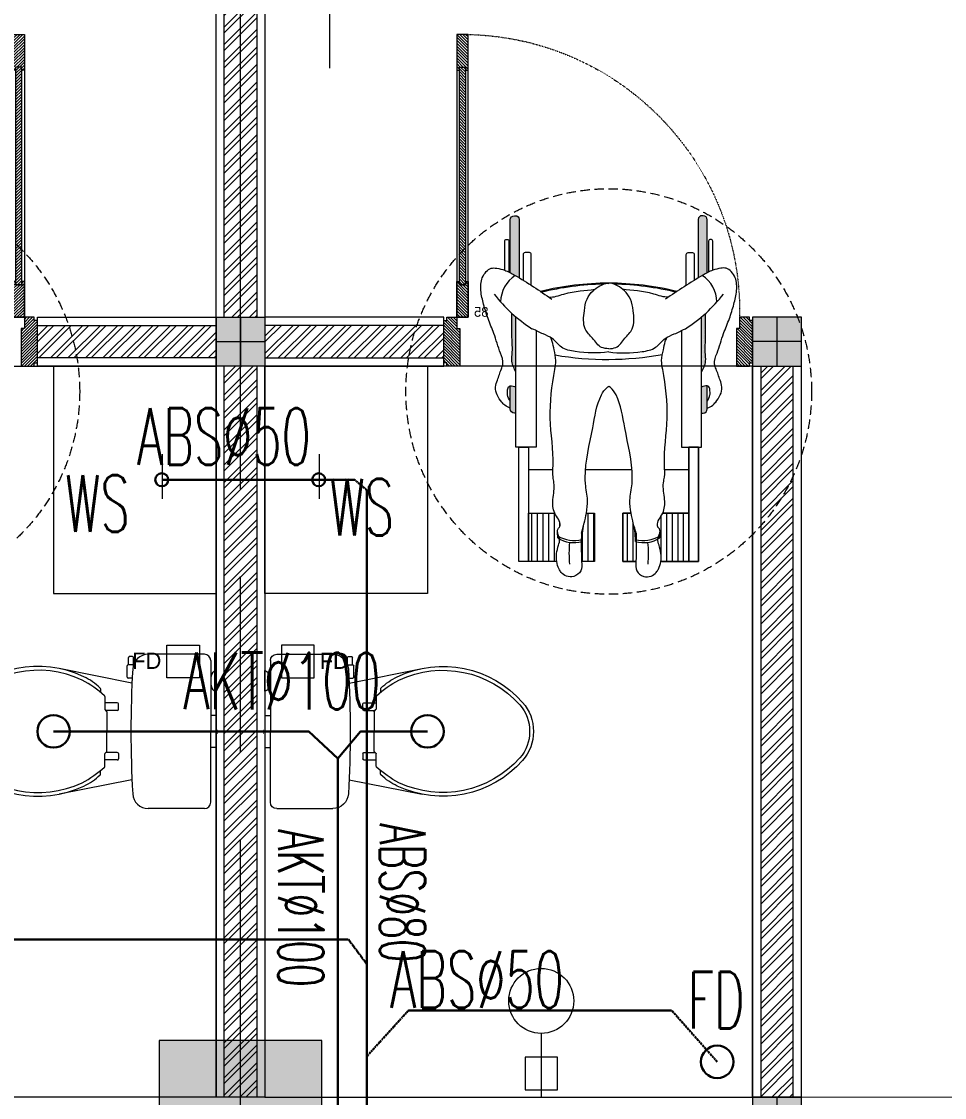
# Model space of a CAD drawing. Header units: millimetres. Extents: x -280308 to 6402717, y -14 to 2073074.
# Drawn here: x -11116 to -8277, y 553498 to 556808 of the extents above; entities that cross this region are included whole.
import ezdxf
from ezdxf.enums import TextEntityAlignment as Align

# ---------------------------------------------------------------- set-up
doc = ezdxf.new("R2010")
doc.units = ezdxf.units.MM
for name, pattern in [('ACAD_ISO03W100', [30, 12, -18]), ('ACAD_ISO08W100', [36, 24, -3, 6, -3]), ('DASHED2', [0.375, 0.25, -0.125]), ('Default', [0]), ('I02_HIDDEN', [6, 4, -2])]:
    doc.linetypes.add(name, pattern=pattern)
doc.layers.get('0').update_dxf_attribs({"lineweight": 0})
for name, color, linetype, lineweight, true_color in [('-P-ABK', 7, 'Continuous', 30, 0x05ffff), ('-P-AK', 7, 'Continuous', 30, 0xff0a0a), ('A-FILL-1', 7, 'Continuous', 0, 0x454545), ('A-FILL-4', 9, 'Continuous', 0, 0x808080), ('P-AKT', 7, 'Continuous', 30, 0xfe0101)]:
    doc.layers.add(name, color=color, linetype=linetype, lineweight=lineweight, true_color=true_color)
for name, color, linetype, lineweight in [('_Door & Window', 1, 'Continuous', 0), ('A-ALINE-1', 91, 'Continuous', 20), ('A-ALINE-3', 111, 'Continuous', 15), ('A-ALINE-6', 117, 'Continuous', 9), ('A-ANNOTATION', 144, 'Continuous', 0), ('A-Furn', 250, 'Continuous', 0), ('A-FURN-EQPM', 177, 'Continuous', 0), ('A-Z22-T-Anno_Text', 152, 'Continuous', 9), ('A-Z774-E-Hidden', 142, 'I02_HIDDEN', 0), ('ARSIR', 251, 'Continuous', 0), ('I-FURN-EQPM', 175, 'Continuous', 0), ('Struktur', 80, 'Continuous', 20)]:
    doc.layers.add(name, color=color, linetype=linetype, lineweight=lineweight)
doc.layers.add('A-TEXT', color=254, linetype='Continuous')
doc.layers.add('Teks-PL', color=7, linetype='Default', true_color=0xff0a0a)
doc.styles.add('Annotative', font='arial.ttf', dxfattribs={"height": 1.25})
doc.styles.add('CENTURY', font='GOTHIC.TTF')
doc.styles.add('romans', font='BKANT.TTF')
doc.styles.add('RS', font='ROMANS.SHX', dxfattribs={"width": 0.8})
doc.styles.get("Standard").update_dxf_attribs({"font": 'arial.ttf'})
doc.styles.add('TGF_A', font='arial.ttf')
pattern_1 = [(225, (-248889.1665122893, -235308.7895088348), (26.94076836320746, -26.94076836320747), []), (225, (-248907.1270322893, -235308.7895088348), (26.94076836320746, -26.94076836320747), [])]

# ---------------------------------------------------------------- blocks, each defined once
blk = doc.blocks.new('A$Ccf87384a')
blk.add_wipeout([(-75, 74.99999999999909), (75.00000000002728, 74.99999999999909), (75.00000000002728, -75), (-75, -75)])
blk.add_wipeout([(-74.99999999999818, -74.99999999999974), (-74.99999999999818, 75.00000000000753), (75, 75.00000000000756), (75, -74.99999999999972)])
at = {"layer": 'A-FILL-1', "ltscale": 0.25}
h = blk.add_hatch(color=256, dxfattribs=at)
h.dxf.hatch_style = 1
h.paths.add_polyline_path([(-75, -75), (-75, 75), (75, 75), (75, -75)])
at = {"layer": 'A-ALINE-1'}
blk.add_lwpolyline([(-75, -75), (-75, 75), (75, 75), (75, -75)], close=True, dxfattribs=at)
at = {"layer": 'A-FILL-1', "ltscale": 0.25}
for p, q in [((0, 75), (0, -75)), ((-75, 0), (75, 0))]:
    blk.add_line(p, q, dxfattribs=at)
blk = doc.blocks.new('A$Ca4ca9c0b')
at = {"layer": 'A-Furn'}
h = blk.add_hatch(dxfattribs=at)
h.set_pattern_fill('ANSI31', color=256, scale=2, angle=540, style=0)
h.set_pattern_definition([(225, (109566.3125288526, -240668.4215420193), (4.490128060534577, -4.490128060534577), [])])
h.paths.add_polyline_path([(10.000000012893, 1020.000000003551), (10.000000012893, 910.0000000035507), (2.000000012863893, 910.0000000035507), (2.000000012892997, 920.0000000034343), (-16.999999987107, 920.0000000034343), (-16.999999987107, 910.0000000035507), (-24.999999987107, 910.0000000035507), (-24.999999987107, 1020.000000003551)])
h = blk.add_hatch(dxfattribs=at)
h.set_pattern_fill('ANSI31', color=256, scale=2, angle=540, style=0)
h.set_pattern_definition([(225, (109566.3125288526, -240568.4215420193), (4.490128060534577, -4.490128060534577), [])])
h.paths.add_polyline_path([(2.000000012892997, 920.0000000034343), (-16.99999999941792, 920.0000000034343), (-16.99999999941792, 250.0000000005239), (2.000000012892997, 250.0000000005239)])
h = blk.add_hatch(dxfattribs=at)
h.set_pattern_fill('ANSI31', color=256, scale=2, angle=540, style=0)
h.set_pattern_definition([(225, (110170.8596176268, -240618.421542007), (4.490128060534577, -4.490128060534577), [])])
h.paths.add_polyline_path([(10.00000000058208, 150.0000000004075), (10.00000000058208, 260.0000000004075), (2.000000000552973, 260.0000000003492), (2.000000000582077, 250.0000000005239), (-16.99999999941792, 250.0000000005239), (-16.99999999941792, 260.0000000004075), (-24.99999999941792, 260.0000000004075), (-24.99999999941792, 150.0000000004075)])
h = blk.add_hatch(dxfattribs=at)
h.set_pattern_fill('ANSI31', color=256, scale=2, angle=540, style=0)
h.set_pattern_definition([(225, (109716.3125288529, -240669.6019526039), (4.490128060534577, -4.490128060534577), [])])
h.paths.add_polyline_path([(-889.999999998603, -5.820766091346741e-11), (-889.9999999986321, 9.999999999941792), (-899.9999999986321, 9.999999999941792), (-899.9999999986321, 139.9999999998254), (-889.9999999986321, 139.9999999998254), (-889.999999998603, 149.9999999997672), (-859.9999999993306, 150.0000000004075), (-859.9999999993597, 115.0000000077416), (-849.9999999993597, 115.0000000077416), (-849.9999999987485, 0)])
h = blk.add_hatch(dxfattribs=at)
h.set_pattern_fill('ANSI31', color=256, scale=2, angle=540, style=0)
h.set_pattern_definition([(225, (109566.3125288529, -240669.6019526039), (4.490128060534577, -4.490128060534577), [])])
h.paths.add_polyline_path([(39.99999999985448, -5.820766091346741e-11), (39.99999999988358, 9.999999999941792), (49.99999999988358, 9.999999999941792), (49.99999999988358, 139.9999999998254), (39.99999999988358, 139.9999999998254), (39.99999999985448, 149.9999999997672), (10.00000000058208, 150.0000000004075), (10.00000000061118, 115.0000000077416), (6.111804395914078e-10, 115.0000000077416), (0, 0)])
at = {"layer": '_Door & Window'}
for points in [[(10.000000012893, 1020.000000003551), (10.000000012893, 910.0000000035507), (2.000000012863893, 910.0000000035507), (2.000000012892997, 920.0000000034343), (-16.999999987107, 920.0000000034343), (-16.999999987107, 910.0000000035507), (-24.999999987107, 910.0000000035507), (-24.999999987107, 1020.000000003551), (10.000000012893, 1020.000000003551)], [(10.00000000058208, 150.0000000004075), (10.00000000058208, 260.0000000004075), (2.000000000552973, 260.0000000003492), (2.000000000582077, 250.0000000005239), (-16.99999999941792, 250.0000000005239), (-16.99999999941792, 260.0000000004075), (-24.99999999941792, 260.0000000004075), (-24.99999999941792, 150.0000000004075), (10.00000000058208, 150.0000000004075)], [(-889.999999998603, -5.820766091346741e-11), (-889.9999999986321, 9.999999999941792), (-899.9999999986321, 9.999999999941792), (-899.9999999986321, 139.9999999998254), (-889.9999999986321, 139.9999999998254), (-889.999999998603, 149.9999999997672), (-859.9999999993306, 150.0000000004075), (-859.9999999993597, 115.0000000077416), (-849.9999999993597, 115.0000000077416), (-849.9999999987485, 0), (-889.999999998603, -5.820766091346741e-11)], [(39.99999999985448, -5.820766091346741e-11), (39.99999999988358, 9.999999999941792), (49.99999999988358, 9.999999999941792), (49.99999999988358, 139.9999999998254), (39.99999999988358, 139.9999999998254), (39.99999999985448, 149.9999999997672), (10.00000000058208, 150.0000000004075), (10.00000000061118, 115.0000000077416), (6.111804395914078e-10, 115.0000000077416), (0, 0), (39.99999999985448, -5.820766091346741e-11)]]:
    blk.add_lwpolyline(points, dxfattribs=at)
blk.add_lwpolyline([(10.00000000058208, 150.0000000004075), (-24.999999987107, 150.0000000004075), (-24.999999987107, 1020.000000003551), (10.00000000058208, 1020.000000003551)], close=True, dxfattribs=at)
at = {"layer": '_Door & Window', "linetype": 'ACAD_ISO03W100', "ltscale": 0.02}
blk.add_arc((-6.929301123745972, 166.9526288348716), 853.2391276210273, 91.21474571532441, 181.138459278602, dxfattribs=at)
at = {"layer": 'A-Furn'}
blk.add_lwpolyline([(2.000000012892997, 920.0000000034343), (-16.99999999941792, 920.0000000034343), (-16.99999999941792, 250.0000000005239), (2.000000012892997, 250.0000000005239)], close=True, dxfattribs=at)
at = {"layer": 'Defpoints', "ltscale": 0.25, "insert": (-87.73789995184052, 181.5505102498573), "char_height": 30.00000000000001, "attachment_point": 1, "style": 'CENTURY'}
blk.add_mtext_dynamic_manual_height_columns('85', width=78.46666834107602, gutter_width=750.0000000000001, heights=[0], dxfattribs=at)
blk = doc.blocks.new('A$Cf856f872')
at = {"layer": 'A-FILL-1', "ltscale": 0.25}
h = blk.add_hatch(dxfattribs=at)
h.set_pattern_fill('ANSI32', color=256, scale=4, angle=180)
h.set_pattern_definition([(225, (140200.9792370643, -42618.70512059622), (26.94076836320746, -26.94076836320747), []), (225, (140183.0187170643, -42618.70512059622), (26.94076836320746, -26.94076836320747), [])])
h.paths.add_polyline_path([(35522.79650776612, -21196.95888723689), (35522.79650776589, -15446.95888723666), (35622.79650776589, -15446.95888723666), (35622.79650776612, -21196.95888723689)])
h = blk.add_hatch(dxfattribs=at)
h.set_pattern_fill('ANSI32', color=256, scale=4, angle=180)
h.set_pattern_definition([(225, (138550.9792370643, -42618.70512059622), (26.94076836320746, -26.94076836320747), []), (225, (138533.0187170643, -42618.70512059622), (26.94076836320746, -26.94076836320747), [])])
h.paths.add_polyline_path([(37272.79650776589, -21196.95888723689), (37272.79650776612, -18946.95888723677), (37172.79650776612, -18946.95888723677), (37172.79650776589, -21196.95888723689)])
at = {"layer": 'A-ALINE-3', "linetype": 'Continuous'}
for points in [[(35522.79650776612, -21196.95888723689), (35522.79650776589, -15446.95888723666), (35622.79650776589, -15446.95888723666), (35622.79650776612, -21196.95888723689)], [(37272.79650776589, -21196.95888723689), (37272.79650776612, -18946.95888723677), (37172.79650776612, -18946.95888723677), (37172.79650776589, -21196.95888723689)]]:
    blk.add_lwpolyline(points, close=True, dxfattribs=at)
at = {"layer": 'A-ALINE-6'}
for points in [[(35497.79650776612, -21196.95888723689), (35497.79650776589, -15446.95888723666), (35647.79650776589, -15446.95888723666), (35647.79650776612, -21196.95888723689)], [(37297.79650776589, -21196.95888723689), (37297.79650776612, -18946.95888723677), (37147.79650776612, -18946.95888723677), (37147.79650776589, -21196.95888723689)]]:
    blk.add_lwpolyline(points, close=True, dxfattribs=at)
at = {"layer": 'A-FURN-EQPM', "ltscale": 0.25}
for points in [[(35346.39951145562, -19805.94521549018), (35446.39951145562, -19805.94521549018), (35446.39951145562, -19905.94521549018), (35346.39951145562, -19905.94521549018)], [(35799.19350407616, -19805.94521549018), (35699.19350407616, -19805.94521549018), (35699.19350407616, -19905.94521549018), (35799.19350407616, -19905.94521549018)]]:
    blk.add_lwpolyline(points, close=True, dxfattribs=at)
at = {"ltscale": 0.25}
blk.add_blockref('A$Ca4ca9c0b', (34897.79650776452, -18946.95888723666), dxfattribs=at)
blk.add_blockref('A$Ccf87384a', (35572.796507766, -18871.95888723654), dxfattribs=at)
at = {"ltscale": 0.25, "xscale": -1}
for p in [(37222.79650776612, -18871.95888723666), (37222.79650776612, -21271.95888723677)]:
    blk.add_blockref('A$Ccf87384a', p, dxfattribs=at)
at = {"layer": 'A-FILL-1', "ltscale": 0.25}
h = blk.add_hatch(dxfattribs=at)
h.set_pattern_fill('ANSI32', color=256, scale=4, angle=180)
h.set_pattern_definition(pattern_1)
h.paths.add_polyline_path([(34947.7965077644, -18821.95888723677), (35497.79650776577, -18821.95888723677), (35497.79650776577, -18921.95888723677), (34947.7965077644, -18921.95888723677)])
h = blk.add_hatch(dxfattribs=at)
h.set_pattern_fill('ANSI32', color=256, scale=4, angle=180)
h.set_pattern_definition(pattern_1)
h.paths.add_polyline_path([(36197.79650776755, -18821.95888723666), (35647.79650776624, -18821.95888723677), (35647.79650776624, -18921.95888723677), (36197.79650776755, -18921.95888723666)])
at = {"layer": 'A-ALINE-3', "linetype": 'Continuous'}
for points in [[(34947.7965077644, -18821.95888723677), (35497.79650776577, -18821.95888723677), (35497.79650776577, -18921.95888723677), (34947.7965077644, -18921.95888723677)], [(36197.79650776755, -18821.95888723666), (35647.79650776624, -18821.95888723677), (35647.79650776624, -18921.95888723677), (36197.79650776755, -18921.95888723666)]]:
    blk.add_lwpolyline(points, close=True, dxfattribs=at)
at = {"layer": 'A-ALINE-6'}
for points in [[(34947.7965077644, -18796.95888723677), (35497.79650776577, -18796.95888723677), (35497.79650776577, -18946.95888723677), (34947.7965077644, -18946.95888723677)], [(36197.79650776755, -18796.95888723666), (35647.79650776624, -18796.95888723677), (35647.79650776624, -18946.95888723677), (36197.79650776755, -18946.95888723666)], [(33997.79650776589, -18946.95888723677), (35497.79650776612, -18946.95888723677), (35497.79650776612, -21196.95888723421), (33997.79650776589, -21196.95888723421)], [(37147.79650776612, -18946.95888723677), (35647.79650776589, -18946.95888723677), (35647.79650776589, -21196.95888723421), (37147.79650776612, -21196.95888723421)], [(32922.79650776577, -21195.51104550972), (38222.796507766, -21196.83254255692), (38222.796507766, -21346.83254255692), (32922.79650776577, -21345.51104550972)]]:
    blk.add_lwpolyline(points, close=True, dxfattribs=at)
at = {"ltscale": 0.25, "xscale": -1}
blk.add_blockref('A$Ca4ca9c0b', (36247.79650776743, -18946.95888723654), dxfattribs=at)
blk = doc.blocks.new('WASTAFEL 2')
at = {"color": 0, "linetype": 'ByBlock', "lineweight": -2, "ltscale": 0.25}
for p, q in [((48793.28575270518, 63216.78619309526), (48793.28575270518, 63050.44396621513)), ((48871.85340155277, 63050.44396621513), (48734.50680589851, 63050.44396621513))]:
    blk.add_line(p, q, dxfattribs=at)
blk.add_lwpolyline([(48443.28575270518, 63216.78619309526), (49143.28575270518, 63216.78619309526), (49143.28575270518, 62716.78619309526), (48443.28575270518, 62716.78619309526)], close=True, dxfattribs=at)
blk = doc.blocks.new('greg')
at = {"layer": 'I-FURN-EQPM', "ltscale": 1000}
for p, q in [((2016835.052543675, 1433823.180702039), (2017007.650006217, 1433823.180702039)), ((2016815.603597159, 1433803.731755523), (2016815.603597159, 1433585.670167193)), ((2017057.821918391, 1433734.434345878), (2017282.20327301, 1433779.180702039)), ((2017154.858054209, 1433716.909725931), (2017154.858054209, 1433706.195880755)), ((2017141.464213042, 1433693.09419905), (2017141.464213042, 1433655.018547026)), ((2017099.824018553, 1433653.72203105), (2017099.824018553, 1433670.370329267)), ((2017103.065509639, 1433673.611820353), (2017141.464213042, 1433673.611820353)), ((2017103.065509639, 1433650.480539964), (2017138.190307046, 1433650.480539964)), ((2017134.916401049, 1433645.936049921), (2017134.916401049, 1433585.670167193)), ((2017135.904189358, 1433648.265875719), (2017140.476424734, 1433652.688721227)), ((2016798.935849995, 1433634.91489977), (2016815.603597159, 1433634.91489977)), ((2016798.935849995, 1433536.425434616), (2016798.935849995, 1433634.91489977)), ((2016815.603597159, 1433367.608578862), (2016815.603597159, 1433585.670167193)), ((2017134.916401049, 1433525.404284465), (2017134.916401049, 1433585.670167193)), ((2016798.935849995, 1433536.425434616), (2016815.603597159, 1433536.425434616)), ((2017099.824018553, 1433517.618303335), (2017099.824018553, 1433500.970005118)), ((2017103.065509639, 1433520.859794421), (2017138.190307046, 1433520.859794421)), ((2017135.904189358, 1433523.074458666), (2017140.476424734, 1433518.651613159)), ((2017141.464213042, 1433478.246135335), (2017141.464213042, 1433516.32178736)), ((2017103.065509639, 1433497.728514032), (2017141.464213042, 1433497.728514032)), ((2016798.937324006, 1433461.84631587), (2016798.937324006, 1433398.746068401)), ((2017154.858054209, 1433454.430608455), (2017154.858054209, 1433465.14445363)), ((2016814.392753504, 1433443.843892962), (2016814.392753504, 1433416.748491309)), ((2016814.392753504, 1433441.08125827), (2016815.603597159, 1433441.08125827)), ((2016814.392753504, 1433419.369102679), (2016815.603597159, 1433419.369102679)), ((2017057.10000026, 1433421.864100003), (2017069.250029578, 1433421.864100003)), ((2017057.821918391, 1433436.905988508), (2017282.20327301, 1433392.159632347)), ((2017072.491520664, 1433418.622608917), (2017072.491520664, 1433383.6469201)), ((2017052.929955862, 1433380.283231422), (2017052.929955862, 1433358.415153488)), ((2017052.972546811, 1433380.405429014), (2017069.250029578, 1433380.405429014)), ((2017068.128473663, 1433380.405429014), (2017068.128473663, 1433358.415153488)), ((2016835.052543675, 1433348.159632347), (2017007.650006217, 1433348.159632347)), ((2017056.171446948, 1433355.173662402), (2017064.886982577, 1433355.173662402))]:
    blk.add_line(p, q, dxfattribs=at)
for centre, radius, start, end in [((2016835.052543675, 1433803.731755523), 19.44894651539708, 90, 180), ((2017007.650006217, 1433775.206633967), 47.97406807131281, 2.736503768851652, 90), ((2013801.103633085, 1433585.670167193), 3260.114226634514, 356.6267369239184, 3.373263076081678), ((2017346.209755992, 1433458.441642071), 327.066450567261, 41.42370000628628, 115.3669999966041), ((2017360.256646721, 1433457.066646836), 322.8838134667711, 117.5155407588588, 132.4037288927967), ((2017287.33779489, 1433582.733376269), 189.5364667747164, 115.3845000025151, 133.9260308433645), ((2017346.209755992, 1433458.441642071), 315.3970826580227, 41.42370000628628, 115.3669999966041), ((2017158.099545295, 1433716.909725931), 3.241491085899514, 133.9260308433645, 180), ((2017144.705704128, 1433693.09419905), 3.241491085899514, 132.4037288927967, 180), ((2017103.065509639, 1433670.370329267), 3.241491085899514, 90, 180), ((2017103.065509639, 1433653.72203105), 3.241491085899514, 180, 270), ((2017138.157892135, 1433645.936049921), 3.241491085899514, 134.0485219321383, 180), ((2017138.222721956, 1433655.018547026), 3.241491085899514, 314.0485219321383, 0), ((2017496.111817288, 1433588.548959871), 116.9201592687582, 358.7171859547376, 42.14604862632781), ((2017496.111817288, 1433588.548959871), 128.5895271779964, 358.7171859547376, 42.14604862632781), ((2017496.111817288, 1433582.791374515), 116.9201592687582, 317.8539513736722, 1.282814045262398), ((2017496.111817288, 1433582.791374515), 128.5895271779964, 317.8539513736722, 1.282814045262398), ((2017103.065509639, 1433517.618303335), 3.241491085899514, 90, 180), ((2017138.157892135, 1433525.404284465), 3.241491085899514, 180, 225.9514780678617), ((2017138.222721956, 1433516.32178736), 3.241491085899514, 0, 45.95147806786171), ((2017103.065509639, 1433500.970005118), 3.241491085899514, 180, 270), ((2017144.705704128, 1433478.246135335), 3.241491085899514, 180, 227.5962711072033), ((2017346.209755992, 1433712.898692314), 327.066450567261, 244.6330000033959, 318.5762999937137), ((2017346.209755992, 1433712.898692314), 315.3970826580227, 244.6330000033959, 318.5762999937137), ((2016795.445785095, 1433443.213157381), 18.95746394575405, 1.906645185664254, 79.38681552428244), ((2017360.256646721, 1433714.273687549), 322.8838134667711, 227.5962711072033, 242.4844592411411), ((2017158.099545295, 1433454.430608455), 3.241491085899514, 180, 226.0739691566355), ((2017287.33779489, 1433588.606958116), 189.5364667747164, 226.0739691566355, 244.6154999974849), ((2016795.445785095, 1433417.37922689), 18.95746394575405, 280.6131844757176, 358.0933548143357), ((2017069.250029578, 1433418.622608917), 3.241491085899514, 0, 90), ((2017007.650006217, 1433396.133700418), 47.97406807131281, 270, 357.2634962311484), ((2017069.250029578, 1433383.6469201), 3.241491085899514, 270, 0), ((2016835.052543675, 1433367.608578862), 19.44894651539708, 180, 270), ((2017056.171446948, 1433358.415153488), 3.241491085899514, 180, 270), ((2017064.886982577, 1433358.415153488), 3.241491085899514, 270, 0)]:
    blk.add_arc(centre, radius, start, end, dxfattribs=at)
at = {"layer": 'I-FURN-EQPM', "ltscale": 1000, "style": 'romans'}
blk.add_text('+', height=19.44894651539708, dxfattribs=at).set_placement((2016786.804528179, 1433577.339187908))
blk = doc.blocks.new('disable people')
at = {"layer": 'A-FILL-4'}
h = blk.add_hatch(color=256, dxfattribs=at)
edge = h.paths.add_edge_path()
edge.add_spline(control_points=[(-3.796474417917125, 4.952000308492416), (-3.760681164754715, 5.053013868617654), (-3.704158616363202, 5.157722778494588), (-3.734610711559071, 5.255821520916697)], knot_values=[0.9037914775148974, 0.9037914775148974, 0.9037914775148974, 0.9037914775337845, 1.21384703267489, 1.21384703267489, 1.21384703267489, 1.213847032693339], degree=3, periodic=0)
edge.add_line((-3.734610711562709, 5.255821520934205), (-4.964782523813881, 5.255821520934205))
edge.add_arc((-4.964782523813483, 5.035821520934178), 0.2200000000000129, 89.99999999999999, 179.9999999999926)
edge.add_line((-5.184782523814647, 5.035821520934178), (-5.184782523814647, 4.952000308504779))
edge.add_line((-5.184782523814647, 4.952000308504921), (-3.796474417913829, 4.952000308504921))
edge = h.paths.add_edge_path()
edge.add_spline(control_points=[(0.1341749100720335, 5.166089496497762), (-0.07234800000333053, 5.166001675629786), (-0.553623694469934, 5.165540411955988), (-1.20498952116759, 5.174735433441811), (-1.923735004729679, 5.122992935595903), (-2.472725316985816, 5.224835962467296), (-2.818046584459807, 5.044581019589032), (-3.008957661264503, 4.952000308504921)], knot_values=[0.4124965523283914, 0.4124965523283914, 0.4124965523283914, 0.4124965523283914, 0.6874227009135008, 1.856497828568305, 2.363121600141893, 2.852056937546859, 3.479819935797773, 3.479819935797798, 3.479819935797798, 3.479819935797798], degree=3, periodic=0)
edge.add_line((-3.008957661264503, 4.952000308504921), (-0.05374037849282143, 4.952000308504893))
edge.add_arc((6.001229472374689, -0.1731919023486626), 7.932859200384009, 137.696407415366, 139.7539587547804, ccw=False)
edge = h.paths.add_edge_path()
edge.add_line((5.131749954041879, 5.255821520934205), (2.308872463095783, 5.255821520934205))
edge.add_spline(control_points=[(2.308872463096122, 5.255821520934205), (2.267732188407535, 5.17631198661752), (2.17731957034448, 5.015793417558143), (2.084681671298313, 4.857544409941738), (2.036732091110025, 4.777055949464057)], knot_values=[9.278145445618577, 9.278145445618577, 9.278145445618577, 9.278145445618577, 9.545772737748978, 9.82631843046447, 9.82631843046447, 9.82631843046447, 9.82631843046447], degree=3, periodic=0)
edge.add_line((2.036732091110025, 4.777055949464057), (5.151749954040608, 4.777055949464028))
edge.add_arc((5.151749954042316, 4.977055949464102), 0.1999999999999886, 270, 360)
edge.add_line((5.351749954041225, 4.977055949464102), (5.351749954041168, 5.035821520934263))
edge.add_arc((5.131749954041879, 5.035821520934178), 0.2200000000000118, 7.404331298447066e-12, 89.99999999999999)
edge = h.paths.add_edge_path()
edge.add_spline(control_points=[(-3.734610711559071, -5.255821520915617), (-3.704158616363202, -5.157722778493792), (-3.760681164754715, -5.053013868616347), (-3.796474417917125, -4.952000308491563)], knot_values=[0.9037914775148975, 0.9037914775333468, 0.9037914775333468, 0.9037914775333468, 1.213847032674452, 1.213847032693339, 1.213847032693339, 1.213847032693339], degree=3, periodic=0)
edge.add_line((-3.796474417911668, -4.952000308503841), (-5.184782523812599, -4.952000308503841))
edge.add_line((-5.184782523814647, -4.952000308503841), (-5.18478252381459, -5.035821520933212))
edge.add_arc((-4.964782523813483, -5.035821520933098), 0.2200000000000129, 180, 270)
edge.add_line((-4.964782523813483, -5.255821520933125), (-3.734610711562426, -5.255821520933125))
edge = h.paths.add_edge_path()
edge.add_line((-0.05374037849287561, -4.952000308503841), (-3.008957661264615, -4.952000308503841))
edge.add_spline(control_points=[(-3.008957661264503, -4.952000308503841), (-2.818046584459807, -5.044581019588179), (-2.472725316985816, -5.224835962466216), (-1.923735004729679, -5.12299293559505), (-1.20498952116759, -5.174735433440958), (-0.553623694469934, -5.165540411954737), (-0.07234800000333053, -5.166001675628706), (0.1341749100720335, -5.166089496496454)], knot_values=[0.4124965523283917, 0.4124965523283917, 0.4124965523283917, 0.4124965523284174, 1.040259550579332, 1.529194887984297, 2.035818659557886, 3.204893787212689, 3.479819935797799, 3.479819935797799, 3.479819935797799, 3.479819935797799], degree=3, periodic=0)
edge.add_arc((6.001229472376508, 0.1731919023482078), 7.93285920038395, 220.2460412452068, 222.3035925846204, ccw=False)
edge = h.paths.add_edge_path()
edge.add_arc((5.151749954042316, -4.977055949463022), 0.1999999999999886, 0, 89.99999999999999)
edge.add_line((5.151749954042316, -4.777055949462977), (2.03673209111179, -4.777055949463005))
edge.add_spline(control_points=[(2.036732091110025, -4.777055949462977), (2.084681671298313, -4.857544409940431), (2.232165906039882, -5.109484857939435), (2.374009886807471, -5.367177794302108), (2.440898637138162, -5.551188368630221)], knot_values=[8.953599230115874, 8.953599230115874, 8.953599230115874, 8.953599230115874, 9.234144922831332, 9.82631843046441, 9.826318430464434, 9.826318430464434, 9.826318430464434], degree=3, periodic=0)
edge.add_arc((0.7053364612966107, -4.04279776307277), 1.733346163484878, 327.02309260736433, 327.0237538441636, ccw=False)
edge.add_spline(control_points=[(2.036732091110025, -4.777055949462977), (2.084681671298313, -4.857544409940431), (2.232165906039882, -5.109484857939435), (2.374009886807471, -5.367177794302108), (2.440898637138162, -5.551188368630221)], knot_values=[8.953599230115874, 8.953599230115874, 8.953599230115874, 8.953599230115874, 9.234144922831332, 9.82631843046441, 9.826318430464434, 9.826318430464434, 9.826318430464434], degree=3, periodic=0)
edge.add_line((2.308799040582016, -5.255821520933125), (5.131749954041821, -5.255821520933154))
edge.add_arc((5.131749954041879, -5.035821520933098), 0.2200000000000118, 270, 359.9999999999482)
edge.add_line((5.351749954041225, -5.035821520933325), (5.351749954041281, -4.977055949462965))
h = blk.add_hatch(dxfattribs=at)
h.set_pattern_fill('_USER', color=256, scale=0.2999999999999999, style=0, pattern_type=0)
h.set_pattern_definition([(360, (-5.456968210637569e-12, -2.842170943040401e-13), (7.395570986446986e-32, 0.3), [])])
edge = h.paths.add_edge_path()
edge.add_spline(control_points=[(-11.84368881340561, 2.723015967266292), (-11.80630735148043, 2.722610891474005), (-11.70819034366286, 2.721547668618996), (-11.61031172560615, 2.728856529663688), (-11.54972374569115, 2.733380797935752)], knot_values=[0, 0, 0, 0, 0.1121097829463906, 0.2942601996699649, 0.2942601996699649, 0.2942601996699649, 0.2942601996699649], degree=3, periodic=0)
edge.add_spline(control_points=[(-11.54972374569115, 2.733380797935752), (-11.53484815880256, 2.736247567797591), (-11.47003685719392, 2.745536439978423), (-11.36826084976747, 2.72479947738816), (-11.306672703613, 2.6447510459368), (-11.24782621166378, 2.610484695002697), (-10.96949606972703, 2.549332237655335), (-10.74909445872436, 2.772073311572058), (-10.5228854389261, 2.880681640590865)], knot_values=[5.436664725832285, 5.436664725832285, 5.436664725832285, 5.436664725832285, 5.482184118797054, 5.63248936469224, 5.71609653018408, 5.778112604277349, 5.832864719823681, 6.558060987042688, 6.558060987042688, 6.558060987042688, 6.558060987042688], degree=3, periodic=0)
edge.add_line((-10.5228854389261, 2.880681640590865), (-10.52288543892609, 4.274822013010747))
edge.add_line((-10.5228854389261, 4.274822013010635), (-13.10916806575664, 4.274822013010636))
edge.add_line((-13.10916806575733, 4.274822013010635), (-13.10916806575733, 2.778481744722516))
edge.add_spline(control_points=[(-13.10916806575733, 2.778481744722512), (-12.82295144472664, 2.822346398972513), (-12.41668017873963, 2.754237778142112), (-12.01270156310056, 2.608782090787145), (-11.9026220646665, 2.624670677752874)], knot_values=[3.85022029909312, 3.850220299093444, 3.850220299093444, 3.850220299093444, 4.723214524291371, 5.067106132655391, 5.067106132655391, 5.067106132655391, 5.067106132688122], degree=3, periodic=0)
edge.add_arc((-10.49828518709546, 1.8499546098883), 1.603853812364077, 147.0195933812169, 151.1162485193678, ccw=False)
edge = h.paths.add_edge_path()
edge.add_spline(control_points=[(-11.10131507691221, 1.321645051041912), (-11.26820317942656, 1.353449058260139), (-11.54271718581731, 1.405746173674288), (-11.85950975244123, 1.421612261374548), (-12.00627843078473, 1.420929790504033), (-12.04364457507836, 1.420756038819889)], knot_values=[0, 0, 0, 0, 0.5089906555588182, 0.8372314890067583, 0.9493412719532057, 0.9493412719532057, 0.9493412719532057, 0.9493412719532057], degree=3, periodic=0)
edge.add_arc((-10.49828518709546, 1.8499546098883), 1.603853812364076, 193.9046284335562, 195.5217729613365, ccw=False)
edge.add_spline(control_points=[(-12.05514138739818, 1.464538181836133), (-12.39829801821179, 1.46764695568163), (-12.74615257863297, 1.465605107812507), (-13.10916806575915, 1.44694142760477)], knot_values=[0.4692719010675678, 0.4692719010675678, 0.4692719010675678, 0.4692719010675678, 1.51441113184759, 1.514411131847849, 1.514411131847849, 1.514411131847849], degree=3, periodic=0)
edge.add_line((-13.10916806575733, 1.44694142760477), (-13.10916806575733, 0.7534304279870407))
edge.add_line((-13.10916806575733, 0.7534304279870412), (-10.52288543892678, 0.7534304279870412))
edge.add_line((-10.5228854389261, 0.7534304279870412), (-10.5228854389261, 1.191359744353121))
edge.add_spline(control_points=[(-10.5228854389261, 1.191359744352894), (-10.71802839497832, 1.226449273625576), (-10.91033044466531, 1.271692798998856), (-11.10131507691221, 1.321645051041912)], knot_values=[0.5122589669724955, 0.5122589669724955, 0.5122589669724955, 0.5122589669753015, 1.104645887850228, 1.104645887850228, 1.104645887850228, 1.104645887850228], degree=3, periodic=0)
h = blk.add_hatch(dxfattribs=at)
h.set_pattern_fill('_USER', color=256, scale=0.2999999999999999, style=0, pattern_type=0)
h.set_pattern_definition([(360, (-5.456968210637569e-12, 1.13686837721616e-12), (-7.347638122947742e-17, -0.2999999999999999), [])])
edge = h.paths.add_edge_path()
edge.add_spline(control_points=[(-11.84368881340561, -2.723015967265212), (-11.80630735148043, -2.722610891472925), (-11.70819034366286, -2.721547668617916), (-11.61031172560615, -2.728856529662664), (-11.54972374569115, -2.733380797934899)], knot_values=[0, 0, 0, 0, 0.1121097829463906, 0.2942601996699649, 0.2942601996699649, 0.2942601996699649, 0.2942601996699649], degree=3, periodic=0)
edge.add_spline(control_points=[(-11.54972374569115, -2.733380797934899), (-11.53484815880256, -2.736247567796511), (-11.47003685719392, -2.745536439977116), (-11.36826084976747, -2.72479947738708), (-11.306672703613, -2.644751045935948), (-11.24782621166378, -2.610484695001844), (-10.96949606972703, -2.549332237654482), (-10.74909445872436, -2.772073311571205), (-10.5228854389261, -2.880681640589785)], knot_values=[5.436664725832285, 5.436664725832285, 5.436664725832285, 5.436664725832285, 5.482184118797054, 5.63248936469224, 5.71609653018408, 5.778112604277349, 5.832864719823681, 6.558060987042688, 6.558060987042688, 6.558060987042688, 6.558060987042688], degree=3, periodic=0)
edge.add_line((-10.5228854389261, -2.880681640589785), (-10.52288543892609, -4.274822013009667))
edge.add_line((-10.5228854389261, -4.274822013009555), (-13.10916806575664, -4.274822013009555))
edge.add_line((-13.10916806575733, -4.274822013009555), (-13.10916806575733, -2.778481744721437))
edge.add_spline(control_points=[(-13.10916806575733, -2.778481744721432), (-12.82295144472664, -2.822346398971661), (-12.41668017873963, -2.754237778141317), (-12.01270156310056, -2.608782090786292), (-11.9026220646665, -2.624670677752022)], knot_values=[3.85022029909312, 3.850220299093444, 3.850220299093444, 3.850220299093444, 4.723214524291371, 5.067106132655391, 5.067106132655391, 5.067106132655391, 5.067106132688122], degree=3, periodic=0)
edge.add_arc((-10.49828518709546, -1.849954609887163), 1.603853812364077, 208.8837514806322, 212.9804066187831)
edge = h.paths.add_edge_path()
edge.add_spline(control_points=[(-11.10131507691221, -1.321645051040832), (-11.26820317942656, -1.353449058259002), (-11.54271718581731, -1.405746173672924), (-11.85950975244123, -1.421612261373639), (-12.00627843078473, -1.420929790502896), (-12.04364457507836, -1.420756038818865)], knot_values=[0, 0, 0, 0, 0.5089906555588182, 0.8372314890067583, 0.9493412719532057, 0.9493412719532057, 0.9493412719532057, 0.9493412719532057], degree=3, periodic=0)
edge.add_arc((-10.49828518709546, -1.849954609887163), 1.603853812364076, 164.4782270386635, 166.0953715664438)
edge.add_spline(control_points=[(-12.05514138739818, -1.464538181834996), (-12.39829801821179, -1.467646955680721), (-12.74615257863297, -1.465605107811598), (-13.10916806575915, -1.446941427603633)], knot_values=[0.4692719010675678, 0.4692719010675678, 0.4692719010675678, 0.4692719010675678, 1.51441113184759, 1.514411131847849, 1.514411131847849, 1.514411131847849], degree=3, periodic=0)
edge.add_line((-13.10916806575733, -1.446941427603633), (-13.10916806575733, -0.753430427985904))
edge.add_line((-13.10916806575733, -0.7534304279861885), (-10.52288543892678, -0.7534304279861892))
edge.add_line((-10.5228854389261, -0.7534304279861885), (-10.5228854389261, -1.191359744352268))
edge.add_spline(control_points=[(-10.5228854389261, -1.191359744351757), (-10.71802839497832, -1.226449273624439), (-10.91033044466531, -1.271692798997492), (-11.10131507691221, -1.321645051040832)], knot_values=[0.5122589669724955, 0.5122589669724955, 0.5122589669724955, 0.5122589669753015, 1.104645887850228, 1.104645887850228, 1.104645887850228, 1.104645887850228], degree=3, periodic=0)
for p, q in [((-8.202746146980644, 4.274822013010635), (-8.202746146980644, 2.985387214360799)), ((-8.202746146980644, 1.237720448978507), (-8.202746146980644, -1.23772044897737)), ((-8.202746146980644, -2.985387214359719), (-8.202746146980644, -4.274822013009555))]:
    blk.add_line(p, q, dxfattribs=at)
for points in [[(-5.184782523807371, 4.952000308504921), (-5.184782523807371, 5.035821520934178, -0.414213562373095), (-4.964782523809845, 5.255821520934205), (-3.734610711555433, 5.255821520934205)], [(2.30887246309976, 5.255821520934205), (5.131749954045517, 5.255821520934205, -0.4142135623730981), (5.351749954046682, 5.035821520934178), (5.351749954046682, 4.977055949464102, -0.414213562373095), (5.151749954045954, 4.777055949464057), (2.036706903287268, 4.777055949464057)], [(2.4408986371418, 5.551188368631301), (3.985710528006166, 5.551188368631301, -0.414213562373095), (4.085710528004711, 5.451188368631392), (4.085710528004711, 5.426046132553836, -0.414213562373095), (3.985710528006166, 5.326046132553756), (2.344216868157673, 5.326046132553756)], [(1.636438218787589, 4.132746635153126), (3.282262380906104, 4.132746635153126, 0.4142135623730451), (3.382262380908287, 4.232746635153262), (3.382262380908287, 4.465441665068283, 0.414213562373095), (3.282262380906104, 4.56544166506842), (1.908734547932909, 4.565441665068136)], [(1.636438218787589, -4.13274663515341), (3.282262380906104, -4.13274663515341, -0.4142135623730451), (3.382262380908287, -4.232746635153546), (3.382262380908287, -4.465441665068795, -0.414213562373095), (3.282262380906104, -4.565441665068704), (1.908734547932909, -4.565441665068477)], [(-5.184782523807371, -4.952000308503841), (-5.184782523807371, -5.035821520933098, 0.414213562373095), (-4.964782523809845, -5.255821520933125), (-3.734610711555433, -5.255821520933125)], [(2.308877528723315, -5.255821520933125), (5.131749954045517, -5.255821520933125, 0.4142135623730981), (5.351749954046682, -5.035821520933098), (5.351749954046682, -4.977055949463022, 0.414213562373095), (5.151749954045954, -4.777055949462977), (2.036706903287268, -4.777055949462977)], [(2.4408986371418, -5.551188368630221), (3.985710528006166, -5.551188368630221, 0.414213562373095), (4.085710528004711, -5.451188368630312), (4.085710528004711, -5.426046132552813, 0.414213562373095), (3.985710528006166, -5.326046132552904), (2.344216868157673, -5.326046132552904)]]:
    blk.add_lwpolyline(points, format="xyb", dxfattribs=at)
for points in [[(-13.10916806575187, 4.795772278258937), (-7.007824699383491, 4.795772278258937), (-7.007824699383491, 4.274822013010635), (-13.10916806575187, 4.274822013010635)], [(-13.10916806575187, -4.274822013009555), (-7.007824699383491, -4.274822013009555), (-7.007824699383491, -4.795772278257857), (-13.10916806575187, -4.795772278257857)], [(-13.10916806575187, -4.79577227825763), (-7.007824699383491, -4.79577227825763), (-7.007824699383491, -4.274822013009555), (-13.10916806575187, -4.274822013009555)]]:
    blk.add_lwpolyline(points, close=True, dxfattribs=at)
for points in [[(-0.7716928118115902, 3.881550911005661), (-7.007824699383491, 3.881550911005661), (-7.007824699383491, 4.952000308504921), (-0.05374037848923763, 4.952000308504921)], [(-13.10916806575187, 2.778481744728197), (-13.10916806575187, 4.274822013010635), (-10.52288543892246, 4.274822013010635), (-10.52288543892246, 2.880681640590865)], [(-10.52288543892246, 1.191359744319243), (-10.52288543892246, 0.7534304279870412), (-13.10916806575187, 0.7534304279870412), (-13.10916806575187, 1.446941427605225)], [(-13.10916806575187, -1.446941427604088), (-13.10916806575187, -0.7534304279861885), (-10.52288543892246, -0.7534304279861885), (-10.52288543892246, -1.191359744318333)], [(-10.52288543892246, -1.191359744318333), (-10.52288543892246, -0.7534304279861885), (-13.10916806575187, -0.7534304279861885), (-13.10916806575187, -1.446941427604088)], [(-10.52288543892246, -2.880681640589557), (-10.52288543892246, -4.274822013009555), (-13.10916806575187, -4.274822013009555), (-13.10916806575187, -2.778481744727117)], [(-13.10916806575187, -2.778481744727117), (-13.10916806575187, -4.274822013009555), (-10.52288543892246, -4.274822013009555), (-10.52288543892246, -2.880681640589557)], [(-0.7716928118115902, -3.881550911004581), (-7.007824699383491, -3.881550911004581), (-7.007824699383491, -4.952000308503841), (-0.05374037848741864, -4.952000308503841)]]:
    blk.add_lwpolyline(points, dxfattribs=at)
at = {"layer": 'A-FILL-4', "linetype": 'DASHED2', "ltscale": 2}
blk.add_circle((-4.032044972002041, 5.684341886080801e-13), 10.82285678946162, dxfattribs=at)
at = {"layer": 'A-FILL-4'}
for centre, radius, start, end in [((6.001229472381965, -0.1731919023484352), 7.932859200384001, 127.5204071296238, 147.4062370725861), ((0.7053364602925285, 4.042797764629086), 1.733346163484867, 32.98970642474525, 88.42289004785182), ((-13.74668270498478, -0.04341019569847049), 15.44764756680718, 1.182090759333106, 13.72631994225427), ((-13.74668270498478, -0.04341019569847049), 15.49764756680718, 0.1604904385792841, 13.72631994225427), ((-10.49828518709, 1.8499546098883), 1.603853812364076, 147.0195933826843, 195.5217729614681), ((-10.38617540414452, 1.8499546098883), 1.603853812364076, 147.0195933826843, 195.5217729614681), ((14.27937685350298, 0.06775199395133313), 16.59864857667759, 170.3286188685546, 190.1626872323025), ((-12.69504205342673, -4.606921862426645), 6.728132541871835, 84.78551859402995, 94.76708404660036), ((-13.74668270498114, 0.04341019570074423), 15.44764756680434, 346.2736800577457, 358.8179092406669), ((-13.74668270498114, 0.04341019570074423), 15.49764756680435, 346.2736800577457, 359.8395095614207), ((-13.74668270498478, -0.04341019569847049), 15.44764756680718, 0.1604904385792841, 0.1610099051522045), ((-10.49828518709, -1.849954609887163), 1.603853812364076, 164.4782270385319, 212.9804066173157), ((-10.38617540414452, -1.849954609887163), 1.603853812364076, 164.4782270385319, 212.9804066173157), ((-12.69504205342673, 4.606921862427726), 6.728132541871835, 265.2329159533996, 275.2144814059701), ((6.001229472381965, 0.1731919023497994), 7.932859200384001, 212.5937629274139, 232.4795928703763), ((0.7053364602925285, -4.042797764628233), 1.733346163484867, 271.5771099521482, 327.0102935752548)]:
    blk.add_arc(centre, radius, start, end, dxfattribs=at)
for points in [[(-4.92346149860532, 5.255821520934205), (-4.763444462907501, 5.548488725255311), (-4.598746377016141, 5.706342594715352), (-3.795142421198761, 6.036484532325346), (-3.426854836276107, 5.940611925619805), (-2.83078820989067, 5.728755613769636), (-2.566758833625499, 5.644812886039915), (-1.990014397371851, 5.77694535444266), (-0.9296119438040478, 6.130492836126223), (-0.1419316975516267, 6.437829670206156), (0.6264580426013708, 6.674788378109497), (1.355821926739736, 6.821824205640951), (2.03613892919202, 6.747111713511686), (2.366979790260302, 6.535991856629323), (2.546758790460444, 6.270681361221932), (2.546758790460444, 5.977235520005024), (2.4408986371418, 5.551188368631301), (2.178919851432511, 5.020117206751138), (1.563051972347239, 4.019382088696602), (0.9042720964644104, 3.036488685107713)], [(-11.59479933503098, 1.458273844522409), (-13.10916806575187, 1.44694142760477), (-13.60667026066403, 1.498036116953244), (-13.89975817351478, 1.866144042570795), (-13.88104616483179, 2.260011965725369), (-13.6895420801302, 2.538489094402166), (-13.51049322462313, 2.652381983495161), (-13.10916806575187, 2.778481744722512), (-12.24121315577941, 2.684816428400097), (-11.9026220646283, 2.624670677757422), (-11.6864549030779, 2.695858412372388), (-11.58829313107708, 2.724656443567028), (-11.50436550326049, 2.739278829181558), (-11.35904478900738, 2.70089189191475), (-11.29807203763994, 2.643686282815679), (-11.24447784318909, 2.612482825203188), (-11.19131079044928, 2.599403885649735), (-10.52288543892246, 2.880681640590865), (-9.794960447152334, 2.978637757924389), (-8.898797660205673, 2.922233265498733), (-8.608041948751634, 2.974222485651126), (-7.978096220525913, 2.974222485651126), (-5.459508429310517, 3.120158817032916), (-2.862528005884087, 2.87969555159134), (-2.371240473639773, 2.822748566114569), (-1.807424389844527, 2.913683812752424), (-1.35487122052109, 3.017778437834522), (-1.14944398208354, 3.098118711132884)], [(-11.84368881339833, 2.723015967266292), (-11.73157903045285, 2.723015967266292), (-11.5497237456857, 2.733380797935752)], [(-12.0436445750729, 1.420756038819889), (-11.93153479212742, 1.420756038819889), (-11.6037811244496, 1.402879292288389), (-11.10095268296573, 1.321575989310304)], [(-11.59479933503098, 1.458273844522409), (-10.52288543892246, 1.191359744353122), (-9.83083267098118, 1.132548455971346), (-8.963526649984487, 1.24073196201698), (-8.6391886196634, 1.25427512685269), (-5.976700821847771, 0.8565910165420973), (-4.215992548008217, 0.3886604790008619), (-3.813472225867372, 0.09260624280796037), (-3.74400946284004, 6.821210263296962e-13)], [(-1.752623687929372, 6.821210263296962e-13), (-1.679207983477681, 0.3788307068211338), (-1.194287836962758, 0.8637508533374785), (-0.6959840598392475, 1.251223035229941), (0.2821704783109453, 1.301328029997421), (0.9016085141356598, 1.159748884299916), (1.342330865873009, 0.8397630039512478), (1.609774513437515, 0.4677343058569932), (1.7303854847396, 0.1585836488836776), (1.750904063925191, 6.821210263296962e-13)], [(-11.59479933503098, -1.458273844521273), (-10.52288543892246, -1.191359744351985), (-9.83083267098118, -1.132548455970209), (-8.963526649984487, -1.240731962016071), (-8.6391886196634, -1.25427512685178), (-5.976700821847771, -0.8565910165411879), (-4.215992548008217, -0.3886604789997818), (-3.813472225867372, -0.0926062428068235), (-3.74400946284004, 6.821210263296962e-13)], [(-1.752623687929372, 6.821210263296962e-13), (-1.679207983477681, -0.3788307068202812), (-1.194287836962758, -0.8637508533363416), (-0.6959840598392475, -1.251223035229032), (0.2821704783109453, -1.301328029996512), (0.9016085141356598, -1.159748884299006), (1.342330865873009, -0.8397630039503383), (1.609774513437515, -0.4677343058559131), (1.7303854847396, -0.1585836488827681), (1.750904063925191, 6.821210263296962e-13)], [(-11.59479933503098, -1.458273844521273), (-13.10916806575187, -1.446941427603633), (-13.60667026066403, -1.498036116952335), (-13.89975817351478, -1.866144042569658), (-13.88104616483179, -2.260011965724061), (-13.6895420801302, -2.538489094401086), (-13.51049322462313, -2.652381983494308), (-13.10916806575187, -2.778481744721432), (-12.24121315577941, -2.684816428398847), (-11.9026220646283, -2.624670677756342), (-11.6864549030779, -2.695858412371138), (-11.58829313107708, -2.724656443566175), (-11.50436550326049, -2.739278829180478), (-11.35904478900738, -2.700891891913727), (-11.29807203763994, -2.643686282814599), (-11.24447784318909, -2.612482825202108), (-11.19131079044928, -2.599403885648883), (-10.52288543892246, -2.880681640589557), (-9.794960447152334, -2.978637757923536), (-8.898797660205673, -2.922233265497709), (-8.608041948751634, -2.974222485650046), (-7.978096220525913, -2.974222485650046), (-5.459508429310517, -3.120158817032063), (-2.862528005884087, -2.87969555159026), (-2.371240473639773, -2.822748566113489), (-1.807424389844527, -2.913683812751572), (-1.35487122052109, -3.017778437833442), (-1.14944398208354, -3.098118711131576)], [(-12.0436445750729, -1.420756038818865), (-11.93153479212742, -1.420756038818865), (-11.6037811244496, -1.402879292287309), (-11.10095268296573, -1.321575989309224)], [(-11.84368881339833, -2.723015967265212), (-11.73157903045285, -2.723015967265212), (-11.5497237456857, -2.733380797934899)], [(-4.92346149860532, -5.255821520933125), (-4.763444462907501, -5.548488725254231), (-4.598746377016141, -5.706342594714272), (-3.795142421198761, -6.03648453232455), (-3.426854836276107, -5.940611925618725), (-2.83078820989067, -5.728755613768556), (-2.566758833625499, -5.644812886039119), (-1.990014397371851, -5.776945354441352), (-0.9296119438040478, -6.130492836125143), (-0.1419316975516267, -6.437829670204849), (0.6264580426013708, -6.674788378108417), (1.355821926739736, -6.821824205640098), (2.03613892919202, -6.747111713510606), (2.366979790260302, -6.535991856628527), (2.546758790460444, -6.270681361220852), (2.546758790460444, -5.977235520003944), (2.4408986371418, -5.551188368630221), (2.178919851432511, -5.020117206750058), (1.563051972347239, -4.019382088695522), (0.9042720964644104, -3.03648868510669)]]:
    blk.add_spline(points, degree=3, dxfattribs=at)
for points, knots in [([(-4.55304981617337, 5.255821520934205), (-4.44408765272965, 5.319476199870394), (-4.271124962240719, 5.420519389388119), (-4.005306797280355, 5.400308982167644), (-3.806213152574855, 5.38846130049177), (-3.685750421065677, 5.19182424979499), (-3.76068116474562, 5.053013868623566), (-3.796474417913487, 4.952000308492416)], [0, 0, 0, 0, 0.3643785654112465, 0.5784016675004325, 0.8028129588361705, 0.9037914775148975, 1.213847032674452, 1.213847032693339, 1.213847032693339, 1.213847032693339]), ([(-3.008957661259046, 4.952000308504921), (-2.81804658445617, 5.044581019589032), (-2.472725316982178, 5.224835962467296), (-1.923735004726041, 5.122992935595903), (-1.204989521160314, 5.174735433441811), (-0.553623694466296, 5.165540411955988), (-0.07234799999605457, 5.166001675629786), (0.1341749100756715, 5.166089496497762)], [0.4124965523283917, 0.4124965523283917, 0.4124965523283917, 0.4124965523284174, 1.040259550579332, 1.529194887984297, 2.035818659557886, 3.204893787212689, 3.479819935797799, 3.479819935797799, 3.479819935797799, 3.479819935797799]), ([(-1.917630208828996, 6.821210263296962e-13), (-2.002951065873276, 0.5861983700835935), (-1.984904643773916, 1.423382585758645), (-1.754530612099188, 2.56520043551518), (-1.180960578692975, 2.932423450644592), (-0.9940378273913666, 3.432979146506568), (-0.8299030799516913, 3.791739230981875), (-0.731230450748626, 3.941771400581729), (-0.6822919925580209, 4.100073350454295)], [0, 0, 0, 0, 1.791248952052102, 2.558187510465277, 3.251589097511465, 3.791340900402426, 4.122046679619813, 4.432598645382432, 4.432598645382432, 4.432598645382432, 4.432598645382432]), ([(1.01444285360958, 3.198577945729312), (0.9780577476449253, 2.936577535408787), (1.364929918432608, 2.00547676408587), (1.340956575120799, 1.259444682176991), (1.433033113185957, 0.7354493184784587)], [7.41058440054706, 7.41058440054706, 7.41058440054706, 7.41058440054706, 8.083990264019953, 9.6731938569707, 9.6731938569707, 9.6731938569707, 9.6731938569707]), ([(-1.917630208828996, 6.821210263296962e-13), (-2.002951065873276, -0.5861983700827409), (-1.984904643773916, -1.423382585757508), (-1.771231884324152, -2.529998986766998), (-1.180960578692975, -2.932423450643739), (-0.9940378273913666, -3.432979146505261), (-0.8299030799516913, -3.791739230980795), (-0.731230450748626, -3.941771400580421), (-0.6822919925580209, -4.100073350453215)], [0, 0, 0, 0, 1.791248952052102, 2.558187510465277, 3.251589097511465, 3.791340900402426, 4.122046679619813, 4.432598645382432, 4.432598645382432, 4.432598645382432, 4.432598645382432]), ([(1.01444285360958, -3.198577945728232), (0.9780577476449253, -2.93657753540748), (1.364929918432608, -2.005476764084506), (1.340956575120799, -1.259444682175911), (1.433033113185957, -0.7354493184776061)], [7.41058440054706, 7.41058440054706, 7.41058440054706, 7.41058440054706, 8.083990264019953, 9.6731938569707, 9.6731938569707, 9.6731938569707, 9.6731938569707]), ([(-4.55304981617337, -5.255821520933125), (-4.44408765272965, -5.319476199869598), (-4.271124962240719, -5.420519389387266), (-4.005306797280355, -5.400308982166791), (-3.806213152574855, -5.388461300490746), (-3.685750421065677, -5.19182424979391), (-3.76068116474562, -5.053013868622486), (-3.796474417913487, -4.952000308491563)], [0, 0, 0, 0, 0.3643785654112465, 0.5784016675004325, 0.8028129588361705, 0.9037914775148975, 1.213847032674452, 1.213847032693339, 1.213847032693339, 1.213847032693339]), ([(-3.008957661259046, -4.952000308503841), (-2.81804658445617, -5.044581019588179), (-2.472725316982178, -5.224835962466216), (-1.923735004726041, -5.12299293559505), (-1.204989521160314, -5.174735433440958), (-0.553623694466296, -5.165540411954737), (-0.07234799999605457, -5.166001675628706), (0.1341749100756715, -5.166089496496454)], [0.4124965523283917, 0.4124965523283917, 0.4124965523283917, 0.4124965523284174, 1.040259550579332, 1.529194887984297, 2.035818659557886, 3.204893787212689, 3.479819935797799, 3.479819935797799, 3.479819935797799, 3.479819935797799])]:
    blk.add_open_spline(points, degree=3, knots=knots, dxfattribs=at)
blk = doc.blocks.new('A$C3304e30a')
at = {"color": 0, "linetype": 'ByBlock', "lineweight": -2}
blk.add_line((24349.98491175298, -19253.63635120902), (24349.98491175356, -19449.8028079113), dxfattribs=at)
blk.add_lwpolyline([(24299.98491175321, -19326.68313928996), (24299.98491175345, -19426.68313928996), (24399.98491175345, -19426.68313928973), (24399.98491175321, -19326.68313928973)], close=True, dxfattribs=at)
blk.add_circle((24349.98491175263, -19153.63635120902), 100, dxfattribs=at)
at = {"color": 1, "xscale": 57.64531461545666, "yscale": 57.64531461545666, "zscale": 57.64531461545666, "rotation": 90}
for p in [(22306.30259268229, -17045.98102902027), (24557.52706862557, -17045.98102903191)]:
    blk.add_blockref('disable people', p, dxfattribs=at)
at = {"color": 0, "linetype": 'ByBlock', "lineweight": -2, "xscale": -1, "rotation": 270}
blk.add_blockref('WASTAFEL 2', (-39866.80128134473, -66343.28575270547), dxfattribs=at)
at = {"color": 0, "linetype": 'ByBlock', "lineweight": -2, "rotation": 90}
blk.add_blockref('WASTAFEL 2', (86716.77110485185, -66343.28575270547), dxfattribs=at)
at = {"layer": 'A-Furn', "color": 0, "linetype": 'ByBlock', "lineweight": -2, "ltscale": 0.25, "rotation": 180}
blk.add_blockref('greg', (2040148.920761749, 1415261.33126343), dxfattribs=at)
at = {"layer": 'A-Furn', "color": 0, "linetype": 'ByBlock', "lineweight": -2, "ltscale": 0.25, "xscale": -1, "rotation": 180}
blk.add_blockref('greg', (-1993298.950938239, 1415261.33126343), dxfattribs=at)
blk = doc.blocks.new('*U552')
at = {"layer": 'A-ANNOTATION', "linetype": 'ACAD_ISO08W100', "ltscale": 0.25}
blk.add_lwpolyline([(0, -5.000000000000001), (0, -90.5605532466731)], dxfattribs=at)
at = {"layer": 'A-TEXT'}
blk.add_attdef('N', text='', height=0.9, dxfattribs=at).set_placement((0, 2.75), align=Align.MIDDLE_CENTER)
blk = doc.blocks.new('A$Cf37525da')
at = {"color": 124, "xscale": -360.0000000000001, "yscale": 360.0000000000001, "zscale": 360.0000000000001, "rotation": 180}
blk.add_blockref('*U552', (-32749.98491175502, -25932.79560776148), dxfattribs=at)
blk = doc.blocks.new('A$Cb189dcfa')
at = {"layer": 'ARSIR', "linetype": 'ByBlock', "lineweight": -2, "ltscale": 0.25}
h = blk.add_hatch(color=9, dxfattribs=at)
h.dxf.hatch_style = 1
h.paths.add_polyline_path([(21525.00000000326, 525), (21025.00000000326, 25), (21525.00000000326, 25)], flags=17)
h.paths.add_polyline_path([(21525.00000000326, 525), (21025.00000000326, 525), (21025.00000000326, 25)], flags=17)
at = {"layer": 'Struktur', "color": 0, "linetype": 'ByBlock', "lineweight": -2, "ltscale": 0.25}
blk.add_lwpolyline([(21025.00000000326, 25), (21525.00000000326, 25), (21525.00000000326, 525), (21025.00000000326, 525)], close=True, dxfattribs=at)
blk = doc.blocks.new('*U532')
at = {"layer": 'A-Z774-E-Hidden', "color": 0, "lineweight": -2}
blk.add_lwpolyline([(4.25169054305132e-15, -6.117383808771051), (5.163927664323739, -6.117383808771072, 0.4142135623730951), (5.288927664323739, -5.992383808771071), (5.288927664323736, -1.095831984394506, 0.4142135623730958), (5.163927664323736, -0.9708319843945099), (7.544880154820987e-16, -0.9708319843944886), (-2.443318799035559, -0.9708319843944815, 0.4142135623730958), (-2.568318799035559, -1.095831984394482), (-2.568318799035556, -5.992383808771045, 0.4142135623730951), (-2.443318799035555, -6.117383808771046)], format="xyb", close=True, dxfattribs=at)
at = {"color": 7, "lineweight": -2, "style": 'TGF_A', "flags": 8}
for tag, height, p in [('NOTE1', 0.0625, (0, 0.3374999953762163)), ('DET', 0.09375, (0, 0.09611939592219085)), ('SHT', 0.075, (0, -0.1021134049592547)), ('NOTE2', 0.0625, (0, -0.3994220509227373))]:
    blk.add_attdef(tag, text='', height=height, dxfattribs=at).set_placement(p, align=Align.MIDDLE)
blk = doc.blocks.new('4')
at = {"ltscale": 0.25}
blk.add_blockref('A$Cf856f872', (-46014.89645974222, 574695.2226082719), dxfattribs=at)
blk.add_blockref('A$Cf37525da', (22307.88495977869, 573023.2637210361), dxfattribs=at)
at = {"layer": 'A-FURN-EQPM', "ltscale": 0.25}
blk.add_blockref('A$C3304e30a', (-33867.08486372989, 572948.2637210353), dxfattribs=at)
at = {"layer": 'A-Z22-T-Anno_Text', "color": 124, "lineweight": 20, "xscale": 4266.666666600002, "yscale": 4266.666666600002, "zscale": 4266.666666600002}
blk.add_blockref('*U532', (790.0756895385675, 578407.0711008213), dxfattribs=at)
at = {"layer": 'Struktur', "ltscale": 0.25}
blk.add_blockref('A$Cb189dcfa', (-31717.09995197633, 553148.2637210476), dxfattribs=at)
at = {"layer": 'A-TEXT', "ltscale": 0.25, "char_height": 50, "style": 'Annotative'}
for insert, attachment_point in [((-10853.68034063128, 554866.2772754653), 1), ((-10030.51956332137, 554866.2772754653), 3)]:
    blk.add_mtext_dynamic_manual_height_columns('\\pxqc;{\\fCentury Gothic|b0|i0|c0|p34;FD}', width=246.7032415780513, gutter_width=1670.625, heights=[0], dxfattribs=dict(at, insert=insert, attachment_point=attachment_point))

msp = doc.modelspace()

# ---------------------------------------------------------------- block references
msp.add_blockref('4', (0, 0))

# ---------------------------------------------------------------- next in the draw order: linework, layer by layer
at = {"layer": '-P-ABK', "linetype": 'DASHED2', "ltscale": 5, "flags": 128}
for points in [[(-10684.31481098787, 555398.2637210349), (-10091.03151946823, 555398.2637210349), (-10053.26216858413, 555365.9064442022), (-10053.26216858413, 553172.1289050406)], [(-11911.52823037218, 553605.1324243043), (-11911.52823037218, 553914.9424132584), (-11807.8301751868, 553983.6646007979), (-10110.13552412699, 553983.6646007979), (-10053.26216858413, 553907.2321190452)], [(-8975.821449234441, 553607.1517843558), (-9115.917857799039, 553765.3026268324), (-9925.549533161626, 553765.3026268324), (-10053.26216858413, 553624.5687647974)]]:
    msp.add_lwpolyline(points, dxfattribs=at)
at = {"layer": '-P-AK'}
for centre, radius in [((-10684.31481098787, 555398.2637210349), 19.99999999969348), ((-10201.63035722155, 555398.263721035), 19.99999999969348), ((-11017.10142598639, 554623.9248172722), 49.99999999862967), ((-9867.098477966269, 554623.9248172722), 49.99999999862967), ((-8975.821449234441, 553607.1517843558), 49.99999999862967)]:
    msp.add_circle(centre, radius, dxfattribs=at)
at = {"layer": 'P-AKT', "linetype": 'Continuous', "flags": 128}
for points in [[(-11017.10142598639, 554623.9248172722), (-10232.26611524384, 554623.9248172722), (-10142.39050387341, 554540.6495500589)], [(-9867.098477966269, 554623.9248172722), (-10072.6424255849, 554623.9248172722), (-10142.39050387341, 554540.6495500589), (-10142.38498463008, 553148.2053790449)]]:
    msp.add_lwpolyline(points, dxfattribs=at)

# ---------------------------------------------------------------- next in the draw order: texts
at = {"layer": 'Teks-PL', "extrusion": (3.681455034534408e-05, 0.05233594329475825, 0.998629534754574), "style": 'RS', "width": 0.5999999999999992}
for s, p in [('ABS%%C50', (11151.40515703057, -554675.4935010715, 29069.31083711578)), ('WS', (11371.48023525217, -554469.0905556285, 29058.49371710763)), ('WS', (10558.64371283387, -554458.4797935986, 29057.93763063315)), ('AKT%%C100', (11007.94046161439, -553924.1729651615, 29029.93579629899)), ('ABS%%C50', (10371.97672791674, -553007.1125924046, 28981.87469869431)), ('FD', (9456.330484121134, -552944.5516369968, 28978.59601795157))]:
    msp.add_text(s, height=174.72, rotation=179.9999626861338, dxfattribs=at).set_placement(p)
at = {"layer": 'Teks-PL', "extrusion": (0.05233594329475825, -3.68145503453537e-05, 0.998629534754574), "style": 'RS', "width": 0.5999999999999992}
for s, p in [('AKT%%C100', (554315.0510592003, 10701.29131922584, -560.8309135015053)), ('ABS%%C80', (554333.8173594028, 10388.92427618152, -544.4604504543422))]:
    msp.add_text(s, height=139.776, rotation=179.9999626838494, dxfattribs=at).set_placement(p)

doc.saveas('drawing.dxf')
